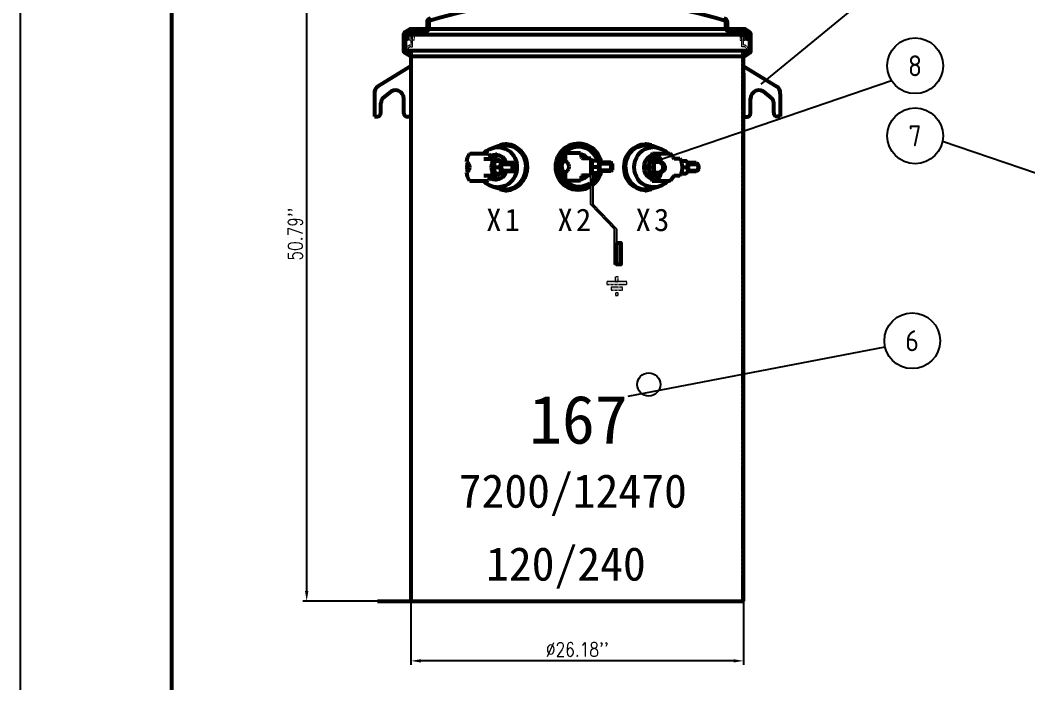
# Model space of a CAD drawing. Header units: millimetres. Extents: x 119255 to 128417, y -8474 to -5265.
# Drawn here: x 124628 to 126130, y -7426 to -6438 of the extents above; entities that cross this region are included whole.
import ezdxf
from ezdxf.enums import TextEntityAlignment as Align

# ---------------------------------------------------------------- set-up
doc = ezdxf.new("R2010")
doc.units = ezdxf.units.MM
doc.header["$LTSCALE"] = 3
doc.linetypes.add('CENTER', pattern=[2, 1.25, -0.25, 0.25, -0.25])
doc.linetypes.add('HIDDEN', pattern=[0.375, 0.25, -0.125])
for name, color, linetype in [('2', 3, 'Continuous'), ('4', 2, 'HIDDEN'), ('A', 3, 'Continuous'), ('S', 254, 'Continuous')]:
    doc.layers.add(name, color=color, linetype=linetype)
for name, color, linetype, lineweight in [('图层1', 1, 'CENTER', 13), ('标注、文本', 3, 'Continuous', 25), ('粗实线', 4, 'Continuous', 53)]:
    doc.layers.add(name, color=color, linetype=linetype, lineweight=lineweight)
doc.styles.add('chinese', font='simhei.ttf')
doc.styles.add('ST_WIN', font='isocp2.shx', dxfattribs={"bigfont": 'hzdxfst.shx'})
doc.styles.get("Standard").update_dxf_attribs({"font": 'txt', "bigfont": 'gbcbig.shx'})
doc.styles.add('TH_GBDIM', font='romans.shx', dxfattribs={"width": 0.8, "bigfont": 'gbcbig.shx'})
doc.dimstyles.new('TH_GBDIM1', dxfattribs={"dimscale": 3, "dimtxt": 3.5, "dimasz": 2.5, "dimexe": 2, "dimexo": 0, "dimgap": 1.5, "dimtad": 1, "dimdec": 1, "dimzin": 0, "dimdsep": 46, "dimtxsty": 'TH_GBDIM', "dimcen": 2.5, "dimclrd": 3, "dimclre": 256, "dimclrt": 2, "dimadec": 0, "dimazin": 0, "dimtfac": 0.714286, "dimtdec": 1, "dimtmove": 0, "dimatfit": 3, "dimfxl": 0, "dimtzin": 0, "dimlwd": -1, "dimlwe": -1, "dimarcsym": 0})

# ---------------------------------------------------------------- blocks, each defined once
blk = doc.blocks.new('*D16')
at = {"layer": 'Defpoints', "color": 0}
for p in [(125210.1, -7304.6), (125706.1, -7304.6), (125210.1, -7393.6)]:
    blk.add_point(p, dxfattribs=at)
at = {"layer": '标注、文本'}
for p, q in [((125210.1, -7304.6), (125210.1, -7399.6)), ((125706.1, -7304.6), (125706.1, -7399.6))]:
    blk.add_line(p, q, dxfattribs=at)
at = {"layer": '标注、文本', "color": 3}
blk.add_line((125691.1, -7393.6), (125225.1, -7393.6), dxfattribs=at)
for points in [[(125225.1, -7391.1), (125225.1, -7396.1), (125210.1, -7393.6)], [(125691.1, -7391.1), (125691.1, -7396.1), (125706.1, -7393.6)]]:
    blk.add_solid(points, dxfattribs=at)
at = {"layer": '标注、文本', "color": 2, "insert": (125458.1, -7376.6), "char_height": 21, "attachment_point": 5, "style": 'TH_GBDIM'}
blk.add_mtext("%%C26.18''", dxfattribs=at)
blk = doc.blocks.new('*D12')
at = {"layer": 'Defpoints', "color": 0}
for p in [(125054.7, -6209.7), (125291.7, -6209.7), (125212.6, -7304.6)]:
    blk.add_point(p, dxfattribs=at)
at = {"layer": '标注、文本'}
for p, q in [((125291.7, -6209.7), (125048.7, -6209.7)), ((125212.6, -7304.6), (125048.7, -7304.6))]:
    blk.add_line(p, q, dxfattribs=at)
at = {"layer": '标注、文本', "color": 3}
blk.add_line((125054.7, -7289.6), (125054.7, -6224.7), dxfattribs=at)
for points in [[(125052.2, -6224.7), (125057.2, -6224.7), (125054.7, -6209.7)], [(125052.2, -7289.6), (125057.2, -7289.6), (125054.7, -7304.6)]]:
    blk.add_solid(points, dxfattribs=at)
at = {"layer": '标注、文本', "color": 2, "insert": (125037.7, -6757.2), "char_height": 21, "attachment_point": 5, "rotation": 90, "style": 'TH_GBDIM'}
blk.add_mtext("50.79''", dxfattribs=at)

msp = doc.modelspace()

# ---------------------------------------------------------------- hatches: boundary and pattern name
at = {"layer": '图层1'}
h = msp.add_hatch(color=256, dxfattribs=at)
h.dxf.hatch_style = 1
h.paths.add_polyline_path([(125531.95, -6828.2), (125502.02, -6828.2), (125502.02, -6832.53), (125531.95, -6832.53)])
h.paths.add_polyline_path([(125519.16, -6821.05), (125514.81, -6821.05), (125514.81, -6828.2), (125519.16, -6828.2)])
h.paths.add_polyline_path([(125525.55, -6836.45), (125508.42, -6836.45), (125508.42, -6840.79), (125525.55, -6840.79)])
h.paths.add_polyline_path([(125519.16, -6844.7), (125514.82, -6844.7), (125514.82, -6849.04), (125519.16, -6849.04)])

# ---------------------------------------------------------------- linework, layer by layer
at = {"layer": 'A'}
for p, q in [((125576.03, -6647.9), (125926.48, -6528.42)), ((125534.14, -6998.77), (125916.92, -6925.66))]:
    msp.add_line(p, q, dxfattribs=at)
for centre in [(125961.75, -6506.4), (125961.75, -6610.83), (125957.45, -6916.38)]:
    msp.add_circle(centre, 41.58, dxfattribs=at)
at = {"layer": '图层1'}
for p, q in [((125210.07, -6462.48), (125210.07, -6475.48)), ((125706.07, -6475.48), (125706.07, -6462.48))]:
    msp.add_line(p, q, dxfattribs=at)
for points in [[(125210.07, -6462.48), (125210.07, -6467.98), (125207.57, -6467.98), (125207.57, -6461.23, -1), (125215.07, -6461.23), (125215.07, -6467.98), (125212.57, -6467.98), (125212.57, -6462.48)], [(125706.07, -6462.48), (125706.07, -6467.98), (125708.57, -6467.98), (125708.57, -6461.23, 1), (125701.07, -6461.23), (125701.07, -6467.98), (125703.57, -6467.98), (125703.57, -6462.48)]]:
    msp.add_lwpolyline(points, format="xyb", close=True, dxfattribs=at)
for points in [[(125212.57, -7304.59), (125212.57, -6486.98), (125210.07, -6486.98, -1), (125210.07, -6477.98), (125212.57, -6477.98), (125212.57, -6462.48)], [(125703.57, -7304.59), (125703.57, -6486.98), (125706.07, -6486.98, 1), (125706.07, -6477.98), (125703.57, -6477.98), (125703.57, -6462.48)]]:
    msp.add_lwpolyline(points, format="xyb", dxfattribs=at)
for points in [[(125502.02, -6832.53), (125531.95, -6832.53), (125531.95, -6828.2), (125502.02, -6828.2)], [(125514.81, -6828.2), (125519.16, -6828.2), (125519.16, -6821.05), (125514.81, -6821.05)], [(125508.42, -6840.79), (125525.55, -6840.79), (125525.55, -6836.45), (125508.42, -6836.45)], [(125514.82, -6849.04), (125519.16, -6849.04), (125519.16, -6844.7), (125514.82, -6844.7)]]:
    msp.add_lwpolyline(points, close=True, dxfattribs=at)
for centre, start, end in [((125210.07, -6482.48), 90, 270), ((125706.07, -6482.48), 270, 90)]:
    msp.add_arc(centre, 7, start, end, dxfattribs=at)
at = {"layer": '标注、文本'}
for p, q in [((124627.52, -5794.75), (124627.52, -8474.14)), ((125732.29, -6533.59), (125921.17, -6378.79)), ((126002.57, -6618.71), (126289.11, -6716.85)), ((125478.34, -6713.33), (125478.34, -6666.81)), ((125481.64, -6713.33), (125481.64, -6666.1)), ((125513.78, -6749.94), (125478.34, -6713.33)), ((125517.08, -6749.94), (125481.64, -6713.33)), ((125513.78, -6802.49), (125513.78, -6749.94)), ((125517.08, -6802.49), (125517.08, -6749.94)), ((125517.08, -6802.49), (125513.78, -6802.49))]:
    msp.add_line(p, q, dxfattribs=at)
msp.add_circle((125564.65, -6981.55), 17.26, dxfattribs=at)
at = {"layer": '粗实线'}
msp.add_line((124853.06, -5839.86), (124853.06, -8429.03), dxfattribs=at)
at = {"layer": '粗实线', "ltscale": 2}
for p, q in [((125208.72, -6451.38), (125707.43, -6451.38)), ((125716.87, -6460.05), (125199.28, -6460.05)), ((125199.28, -6483.6), (125716.87, -6483.6)), ((125210.07, -6489.48), (125210.07, -7304.59)), ((125706.07, -7304.59), (125706.07, -6489.48)), ((125208.72, -6492.27), (125707.43, -6492.27)), ((125210.07, -6507.11), (125160.78, -6537.48)), ((125210.07, -6517.48), (125210.07, -6582.48)), ((125706.07, -6507.11), (125755.36, -6537.48)), ((125706.07, -6517.48), (125706.07, -6582.48)), ((125155.69, -6548), (125155.69, -6581.78)), ((125168.9, -6554.27), (125180.57, -6544.65)), ((125747.24, -6554.27), (125735.57, -6544.65)), ((125760.46, -6548), (125760.46, -6581.78)), ((125165.26, -6576.78), (125165.26, -6561.99)), ((125199.75, -6577.48), (125199.75, -6555.25)), ((125716.4, -6577.48), (125716.4, -6555.25)), ((125750.88, -6576.78), (125750.88, -6561.99)), ((125155.69, -6581.78), (125160.26, -6581.78)), ((125210.07, -6582.48), (125204.75, -6582.48)), ((125706.07, -6582.48), (125711.4, -6582.48)), ((125760.46, -6581.78), (125755.88, -6581.78)), ((125340.48, -6625.61), (125347.46, -6624.94)), ((125346.8, -6623.94), (125342.47, -6624.94)), ((125351.12, -6623.28), (125346.8, -6623.94)), ((125347.46, -6624.94), (125351.45, -6624.94)), ((125350.79, -6623.28), (125351.12, -6623.28)), ((125352.79, -6623.28), (125351.12, -6623.28)), ((125352.45, -6623.28), (125351.12, -6623.28)), ((125352.79, -6623.28), (125352.79, -6624.94)), ((125560.06, -6623.28), (125559.39, -6623.28)), ((125559.39, -6623.28), (125560.06, -6623.28)), ((125563.72, -6624.94), (125559.72, -6624.94)), ((125564.38, -6623.94), (125560.06, -6623.28)), ((125563.72, -6624.94), (125570.7, -6625.61)), ((125568.71, -6624.94), (125564.38, -6623.94)), ((125294.56, -6643.24), (125297.56, -6637.58)), ((125297.56, -6637.58), (125298.22, -6637.25)), ((125298.22, -6637.25), (125323.51, -6637.25)), ((125318.18, -6637.25), (125322.18, -6633.26)), ((125322.18, -6633.26), (125327.17, -6630.6)), ((125325.84, -6637.92), (125323.51, -6637.25)), ((125325.84, -6637.91), (125328.83, -6642.24)), ((125327.17, -6630.6), (125332.49, -6628.6)), ((125328.17, -6641.25), (125332.16, -6639.25)), ((125329.83, -6641.58), (125333.16, -6639.91)), ((125332.16, -6639.25), (125336.48, -6638.92)), ((125332.49, -6628.6), (125337.81, -6627.93)), ((125336.82, -6639.91), (125332.49, -6640.58)), ((125333.16, -6639.91), (125336.48, -6638.92)), ((125333.82, -6628.27), (125340.48, -6625.61)), ((125336.48, -6638.92), (125341.81, -6639.58)), ((125338.15, -6638.92), (125336.48, -6638.92)), ((125342.47, -6640.58), (125337.48, -6639.91)), ((125337.81, -6627.93), (125341.14, -6627.93)), ((125341.81, -6639.58), (125346.46, -6642.24)), ((125436.08, -6639.53), (125434.09, -6645.51)), ((125435.75, -6648.18), (125437.08, -6639.52)), ((125436.08, -6639.53), (125440.41, -6639.53)), ((125440.74, -6640.86), (125440.41, -6639.53)), ((125461.04, -6636.53), (125440.74, -6636.53)), ((125440.74, -6648.84), (125440.74, -6636.53)), ((125462.7, -6636.86), (125461.04, -6636.53)), ((125464.03, -6638.2), (125462.7, -6636.86)), ((125464.36, -6639.53), (125464.03, -6638.2)), ((125469.69, -6640.86), (125464.03, -6638.53)), ((125469.02, -6641.52), (125464.36, -6639.53)), ((125464.36, -6642.85), (125464.36, -6639.53)), ((125569.71, -6637.58), (125566.71, -6643.24)), ((125570.37, -6637.25), (125569.71, -6637.58)), ((125573.37, -6627.93), (125570.04, -6627.93)), ((125570.37, -6637.25), (125595.32, -6637.25)), ((125570.7, -6625.61), (125577.36, -6628.27)), ((125570.7, -6640.25), (125570.7, -6637.25)), ((125573.37, -6627.93), (125578.69, -6628.6)), ((125577.36, -6647.56), (125577.36, -6637.25)), ((125578.36, -6637.58), (125577.69, -6637.25)), ((125581.35, -6643.24), (125578.36, -6637.58)), ((125578.69, -6628.6), (125584.01, -6630.6)), ((125584.01, -6630.6), (125589, -6633.26)), ((125589, -6633.26), (125593, -6637.25)), ((125595.32, -6637.25), (125596.66, -6637.25)), ((125596.66, -6637.25), (125597.65, -6637.92)), ((125600.65, -6642.24), (125597.65, -6637.91)), ((125293.23, -6649.56), (125294.56, -6643.24)), ((125293.23, -6649.56), (125294.9, -6651.23)), ((125293.9, -6652.89), (125293.56, -6657.54)), ((125294.56, -6650.56), (125293.9, -6657.54)), ((125294.23, -6650.56), (125293.9, -6652.89)), ((125294.89, -6652.56), (125293.9, -6657.54)), ((125295.23, -6651.56), (125294.89, -6652.56)), ((125294.9, -6651.23), (125296.23, -6653.22)), ((125296.23, -6653.22), (125297.23, -6657.54)), ((125318.85, -6645.24), (125339.14, -6645.24)), ((125332.49, -6640.58), (125328.5, -6642.24)), ((125328.83, -6642.58), (125328.83, -6642.24)), ((125329.16, -6642.91), (125328.83, -6642.58)), ((125329.16, -6643.24), (125329.16, -6642.91)), ((125329.5, -6643.57), (125329.16, -6643.24)), ((125329.83, -6643.9), (125329.5, -6643.57)), ((125329.83, -6644.24), (125329.83, -6643.9)), ((125330.16, -6644.57), (125329.83, -6644.24)), ((125330.5, -6651.89), (125329.83, -6657.54)), ((125330.49, -6644.91), (125330.16, -6644.57)), ((125330.83, -6644.91), (125330.49, -6644.91)), ((125332.16, -6646.57), (125330.5, -6651.89)), ((125330.83, -6645.24), (125330.83, -6644.91)), ((125331.16, -6645.24), (125330.83, -6645.24)), ((125331.16, -6645.24), (125331.16, -6644.91)), ((125331.16, -6645.24), (125331.16, -6644.91)), ((125331.82, -6657.21), (125332.49, -6651.89)), ((125333.49, -6645.24), (125332.16, -6646.57)), ((125332.49, -6650.89), (125333.49, -6650.89)), ((125332.49, -6650.89), (125332.49, -6651.23)), ((125332.49, -6651.23), (125333.49, -6651.23)), ((125332.49, -6651.23), (125332.49, -6651.89)), ((125332.49, -6651.89), (125333.49, -6651.89)), ((125332.82, -6650.89), (125334.82, -6647.9)), ((125333.49, -6651.89), (125332.82, -6657.21)), ((125333.82, -6651.23), (125333.49, -6650.89)), ((125333.49, -6650.89), (125333.49, -6651.23)), ((125333.49, -6651.23), (125333.49, -6651.89)), ((125333.49, -6657.54), (125334.15, -6653.22)), ((125335.82, -6647.9), (125333.82, -6651.23)), ((125334.15, -6653.22), (125333.82, -6655.88)), ((125334.15, -6653.22), (125334.49, -6651.56)), ((125334.49, -6651.56), (125336.48, -6648.23)), ((125335.49, -6649.56), (125334.49, -6651.56)), ((125334.82, -6646.9), (125335.82, -6646.9)), ((125334.82, -6646.9), (125334.82, -6647.23)), ((125334.82, -6647.23), (125335.82, -6647.23)), ((125334.82, -6647.23), (125334.82, -6647.9)), ((125334.82, -6647.9), (125335.82, -6647.9)), ((125337.48, -6648.23), (125335.49, -6649.56)), ((125336.15, -6647.56), (125335.82, -6646.9)), ((125335.82, -6646.9), (125335.82, -6647.23)), ((125336.15, -6647.23), (125335.82, -6647.23)), ((125335.82, -6647.23), (125335.82, -6647.9)), ((125337.15, -6647.23), (125336.15, -6647.56)), ((125336.15, -6647.23), (125337.15, -6647.23)), ((125336.48, -6648.23), (125348.46, -6648.23)), ((125337.48, -6647.23), (125337.15, -6647.23)), ((125337.48, -6646.9), (125338.48, -6646.9)), ((125337.48, -6646.9), (125337.48, -6647.23)), ((125338.48, -6647.56), (125337.48, -6647.23)), ((125338.81, -6647.23), (125338.48, -6646.9)), ((125338.48, -6646.9), (125338.48, -6647.56)), ((125338.81, -6647.9), (125338.81, -6647.23)), ((125339.14, -6648.23), (125338.81, -6647.9)), ((125340.48, -6646.57), (125339.15, -6645.24)), ((125340.48, -6646.24), (125340.48, -6645.9)), ((125340.48, -6646.23), (125343.47, -6648.23)), ((125341.14, -6648.23), (125340.48, -6646.57)), ((125342.14, -6657.21), (125344.13, -6653.22)), ((125346.8, -6643.24), (125342.47, -6640.58)), ((125344.13, -6649.23), (125343.14, -6648.23)), ((125344.47, -6650.56), (125344.13, -6649.23)), ((125344.13, -6653.22), (125344.47, -6650.56)), ((125345.13, -6657.54), (125345.47, -6653.88)), ((125345.47, -6653.88), (125346.46, -6652.22)), ((125346.13, -6652.89), (125364.76, -6652.89)), ((125346.46, -6642.24), (125350.12, -6646.23)), ((125346.46, -6652.22), (125347.79, -6651.23)), ((125350.12, -6646.57), (125346.8, -6643.24)), ((125363.43, -6651.23), (125347.79, -6651.23)), ((125350.46, -6651.23), (125348.46, -6648.23)), ((125350.12, -6646.23), (125352.45, -6651.23)), ((125352.45, -6651.23), (125350.12, -6646.57)), ((125361.1, -6653.88), (125360.77, -6657.54)), ((125362.1, -6652.22), (125361.1, -6653.88)), ((125363.43, -6651.23), (125362.1, -6652.22)), ((125363.1, -6654.89), (125362.77, -6657.54)), ((125363.1, -6654.89), (125362.77, -6657.54)), ((125364.76, -6652.89), (125363.1, -6654.89)), ((125364.76, -6652.89), (125363.1, -6654.89)), ((125364.76, -6651.89), (125363.43, -6651.23)), ((125365.76, -6653.22), (125364.76, -6651.89)), ((125365.76, -6653.22), (125364.76, -6652.89)), ((125365.76, -6653.22), (125364.76, -6652.89)), ((125365.76, -6653.22), (125367.09, -6657.54)), ((125366.43, -6653.89), (125365.76, -6653.22)), ((125366.43, -6654.89), (125366.43, -6653.89)), ((125366.76, -6655.55), (125366.43, -6654.89)), ((125433.09, -6651.17), (125432.76, -6656.82)), ((125434.09, -6645.51), (125433.09, -6651.17)), ((125435.09, -6656.82), (125435.75, -6648.18)), ((125435.09, -6656.82), (125435.75, -6651.84)), ((125435.75, -6651.84), (125437.08, -6649.84)), ((125437.08, -6649.84), (125439.41, -6648.84)), ((125443.41, -6650.84), (125440.74, -6648.84)), ((125445.4, -6653.5), (125443.41, -6650.84)), ((125446.06, -6656.82), (125445.4, -6653.5)), ((125464.36, -6642.85), (125464.7, -6644.19)), ((125464.7, -6644.19), (125466.03, -6644.52)), ((125478.34, -6644.52), (125466.03, -6644.52)), ((125472.68, -6644.52), (125469.02, -6641.52)), ((125474.34, -6644.52), (125469.69, -6640.86)), ((125478.34, -6644.52), (125478.34, -6669.47)), ((125478.34, -6646.18), (125479.33, -6646.18)), ((125478.34, -6646.51), (125479.33, -6646.51)), ((125478.34, -6647.18), (125479.33, -6647.18)), ((125478.34, -6650.17), (125479.33, -6650.17)), ((125478.34, -6650.51), (125479.33, -6650.51)), ((125478.34, -6651.17), (125479.33, -6651.17)), ((125479.33, -6646.18), (125479.33, -6667.47)), ((125479.67, -6647.51), (125479.33, -6648.84)), ((125479.67, -6647.51), (125490.65, -6647.51)), ((125480, -6649.51), (125479.67, -6652.17)), ((125479.67, -6652.17), (125480, -6655.16)), ((125481, -6648.18), (125480, -6649.51)), ((125482, -6647.51), (125481, -6648.18)), ((125489.65, -6648.18), (125488.32, -6647.51)), ((125490.31, -6649.51), (125489.65, -6648.18)), ((125490.65, -6652.17), (125490.31, -6649.51)), ((125490.31, -6655.16), (125490.65, -6652.17)), ((125490.98, -6648.84), (125490.65, -6647.51)), ((125490.98, -6648.84), (125490.98, -6665.14)), ((125508.28, -6650.51), (125490.98, -6650.51)), ((125490.98, -6652.17), (125509.95, -6652.17)), ((125509.94, -6652.17), (125508.28, -6650.51)), ((125508.28, -6650.51), (125508.28, -6663.48)), ((125509.94, -6652.17), (125509.94, -6661.82)), ((125557.73, -6657.54), (125558.4, -6652.56)), ((125558.4, -6652.56), (125557.73, -6657.54)), ((125558.4, -6652.56), (125560.39, -6647.56)), ((125560.06, -6648.23), (125558.4, -6652.56)), ((125563.39, -6644.24), (125560.06, -6648.23)), ((125560.39, -6647.56), (125563.39, -6643.57)), ((125563.39, -6643.57), (125567.71, -6640.24)), ((125567.38, -6641.25), (125563.39, -6644.24)), ((125564.05, -6657.54), (125564.38, -6653.88)), ((125564.38, -6653.88), (125566.05, -6650.23)), ((125566.71, -6643.24), (125565.05, -6649.56)), ((125566.38, -6650.56), (125565.05, -6649.56)), ((125565.05, -6649.56), (125566.38, -6649.56)), ((125567.71, -6643.9), (125567.71, -6643.57)), ((125569.04, -6640.25), (125574.7, -6640.25)), ((125572.7, -6640.24), (125572.04, -6657.54)), ((125572.04, -6657.54), (125572.7, -6652.56)), ((125572.7, -6652.56), (125573.37, -6650.56)), ((125573.37, -6650.56), (125575.03, -6649.56)), ((125575.36, -6643.9), (125574.69, -6640.25)), ((125576.03, -6648.23), (125575.36, -6643.9)), ((125579.02, -6647.9), (125576.03, -6647.9)), ((125576.03, -6649.56), (125576.03, -6648.23)), ((125577.69, -6647.56), (125577.36, -6647.56)), ((125577.36, -6647.56), (125577.69, -6647.56)), ((125577.69, -6647.56), (125578.69, -6647.56)), ((125577.69, -6647.56), (125578.02, -6647.56)), ((125578.02, -6647.56), (125579.69, -6648.23)), ((125579.69, -6648.23), (125580.69, -6649.56)), ((125584.68, -6652.89), (125580.68, -6649.56)), ((125580.68, -6649.56), (125583.01, -6649.56)), ((125583.01, -6649.56), (125581.35, -6643.24)), ((125586.01, -6655.22), (125584.68, -6652.89)), ((125600.65, -6642.58), (125600.65, -6642.24)), ((125600.98, -6642.91), (125600.65, -6642.58)), ((125600.98, -6643.24), (125600.98, -6642.91)), ((125601.98, -6644.24), (125600.98, -6643.24)), ((125601.98, -6644.57), (125601.98, -6644.24)), ((125602.31, -6644.91), (125601.98, -6644.57)), ((125602.64, -6644.91), (125602.31, -6644.91)), ((125602.97, -6645.24), (125602.64, -6644.91)), ((125602.97, -6645.24), (125602.97, -6644.91)), ((125610.96, -6645.24), (125602.97, -6645.24)), ((125610.96, -6645.24), (125612.29, -6646.57)), ((125612.29, -6646.57), (125613.96, -6651.89)), ((125613.95, -6648.23), (125613.29, -6648.56)), ((125613.29, -6648.23), (125620.61, -6648.23)), ((125613.96, -6651.89), (125614.62, -6657.54)), ((125621.27, -6649.56), (125619.61, -6648.23)), ((125620.61, -6648.23), (125622.27, -6651.56)), ((125622.27, -6651.56), (125621.27, -6649.56)), ((125635.25, -6651.23), (125622.27, -6651.23)), ((125622.27, -6651.56), (125622.94, -6653.22)), ((125622.6, -6652.89), (125636.91, -6652.89)), ((125623.27, -6655.88), (125622.94, -6653.22)), ((125622.94, -6653.22), (125623.27, -6657.54)), ((125635.25, -6651.23), (125636.58, -6651.89)), ((125635.25, -6651.23), (125636.58, -6651.89)), ((125636.58, -6651.89), (125637.91, -6654.55)), ((125637.91, -6653.22), (125636.58, -6651.89)), ((125638.91, -6657.54), (125637.91, -6653.22)), ((125637.91, -6653.22), (125637.91, -6653.55)), ((125637.91, -6653.55), (125638.24, -6653.89)), ((125637.91, -6654.55), (125638.24, -6657.54)), ((125638.24, -6653.89), (125638.58, -6654.89)), ((125638.58, -6654.89), (125638.58, -6655.55)), ((125294.9, -6664.2), (125293.23, -6665.53)), ((125294.56, -6671.85), (125293.23, -6665.53)), ((125293.56, -6657.54), (125293.9, -6662.54)), ((125293.9, -6657.54), (125294.89, -6662.87)), ((125293.9, -6657.54), (125294.56, -6664.54)), ((125293.9, -6662.54), (125294.23, -6664.87)), ((125294.89, -6662.87), (125295.23, -6663.87)), ((125296.23, -6662.21), (125294.9, -6664.2)), ((125297.23, -6657.54), (125296.23, -6662.21)), ((125329.83, -6657.54), (125330.5, -6663.53)), ((125330.5, -6663.53), (125332.16, -6668.86)), ((125331.82, -6657.21), (125331.49, -6657.21)), ((125331.49, -6657.21), (125332.49, -6657.21)), ((125331.49, -6657.21), (125331.49, -6657.88)), ((125331.49, -6657.88), (125331.82, -6657.88)), ((125331.49, -6657.88), (125332.49, -6657.88)), ((125331.82, -6657.21), (125332.82, -6657.21)), ((125332.49, -6663.53), (125331.82, -6657.88)), ((125331.82, -6657.88), (125332.82, -6657.88)), ((125332.16, -6668.86), (125333.49, -6670.19)), ((125332.82, -6657.21), (125332.49, -6657.21)), ((125332.49, -6657.21), (125332.49, -6657.88)), ((125332.49, -6657.88), (125332.82, -6657.88)), ((125332.49, -6663.53), (125333.49, -6663.53)), ((125332.49, -6663.53), (125332.49, -6663.87)), ((125332.49, -6663.87), (125333.49, -6663.87)), ((125332.49, -6663.87), (125332.49, -6664.2)), ((125332.49, -6664.2), (125333.49, -6664.2)), ((125332.82, -6657.88), (125333.49, -6663.53)), ((125334.82, -6667.53), (125332.82, -6664.2)), ((125333.49, -6657.54), (125334.15, -6661.87)), ((125333.49, -6663.53), (125333.49, -6663.87)), ((125333.49, -6663.87), (125333.49, -6664.2)), ((125333.49, -6664.2), (125333.82, -6664.2)), ((125333.82, -6655.88), (125334.15, -6656.88)), ((125334.15, -6658.21), (125333.82, -6659.54)), ((125333.82, -6659.54), (125334.15, -6661.87)), ((125333.82, -6664.2), (125335.82, -6667.53)), ((125334.15, -6656.88), (125335.15, -6657.54)), ((125335.15, -6657.54), (125334.15, -6658.21)), ((125334.15, -6661.87), (125334.49, -6663.87)), ((125334.49, -6663.87), (125335.49, -6665.86)), ((125334.49, -6663.87), (125336.48, -6666.86)), ((125334.82, -6667.53), (125335.82, -6667.53)), ((125334.82, -6667.53), (125334.82, -6668.19)), ((125334.82, -6668.19), (125334.82, -6667.86)), ((125334.82, -6668.19), (125335.82, -6668.19)), ((125334.82, -6668.19), (125335.82, -6668.19)), ((125335.15, -6657.54), (125340.81, -6657.54)), ((125335.49, -6665.86), (125337.48, -6666.86)), ((125335.82, -6667.53), (125335.82, -6668.19)), ((125335.82, -6668.19), (125335.82, -6667.86)), ((125335.82, -6668.19), (125336.15, -6667.86)), ((125335.82, -6668.2), (125336.15, -6668.2)), ((125336.15, -6667.86), (125337.15, -6668.19)), ((125336.15, -6668.19), (125337.15, -6668.19)), ((125336.48, -6666.86), (125348.46, -6666.86)), ((125337.15, -6668.2), (125337.48, -6668.2)), ((125337.48, -6668.19), (125338.48, -6667.86)), ((125337.48, -6668.19), (125337.48, -6667.86)), ((125337.48, -6668.19), (125338.48, -6668.19)), ((125338.48, -6667.86), (125338.48, -6668.19)), ((125338.48, -6668.19), (125338.81, -6668.19)), ((125338.81, -6667.53), (125339.14, -6666.86)), ((125338.81, -6668.19), (125338.81, -6667.53)), ((125339.15, -6670.19), (125340.48, -6668.86)), ((125343.47, -6666.86), (125340.48, -6668.86)), ((125340.48, -6668.86), (125341.14, -6666.86)), ((125340.48, -6669.19), (125340.48, -6668.86)), ((125340.81, -6657.54), (125342.14, -6657.21)), ((125342.14, -6658.21), (125340.81, -6657.54)), ((125342.8, -6659.21), (125342.14, -6658.21)), ((125344.13, -6661.87), (125342.8, -6659.21)), ((125343.14, -6666.86), (125344.13, -6666.2)), ((125344.47, -6664.87), (125344.13, -6661.87)), ((125344.13, -6666.2), (125344.47, -6664.87)), ((125345.47, -6661.2), (125345.13, -6657.54)), ((125346.46, -6663.2), (125345.47, -6661.2)), ((125346.13, -6662.54), (125364.76, -6662.54)), ((125347.79, -6664.2), (125346.46, -6663.2)), ((125350.12, -6668.86), (125346.46, -6672.85)), ((125346.8, -6672.19), (125350.12, -6668.53)), ((125363.43, -6664.2), (125347.8, -6664.2)), ((125348.46, -6666.86), (125350.46, -6664.2)), ((125352.45, -6664.2), (125350.12, -6668.86)), ((125350.12, -6668.53), (125352.45, -6664.2)), ((125360.77, -6657.54), (125361.1, -6661.2)), ((125361.1, -6661.2), (125362.1, -6663.2)), ((125362.1, -6663.2), (125363.43, -6664.2)), ((125362.77, -6657.54), (125363.1, -6660.21)), ((125362.77, -6657.54), (125363.1, -6660.21)), ((125363.1, -6660.21), (125364.76, -6662.54)), ((125363.1, -6660.21), (125364.76, -6662.54)), ((125363.43, -6664.2), (125364.76, -6663.2)), ((125364.76, -6662.54), (125365.76, -6661.87)), ((125364.76, -6662.54), (125365.76, -6661.87)), ((125365.76, -6661.87), (125364.76, -6663.2)), ((125367.09, -6657.54), (125365.76, -6661.87)), ((125365.76, -6661.87), (125366.09, -6661.87)), ((125366.09, -6661.87), (125366.43, -6661.2)), ((125366.43, -6660.54), (125367.09, -6658.55)), ((125366.43, -6661.2), (125366.43, -6660.54)), ((125367.09, -6656.55), (125366.76, -6655.55)), ((125367.09, -6658.55), (125367.09, -6656.55)), ((125432.76, -6656.82), (125433.09, -6662.48)), ((125433.09, -6662.48), (125434.09, -6668.47)), ((125434.09, -6668.47), (125436.08, -6674.13)), ((125435.75, -6665.48), (125435.09, -6656.82)), ((125435.09, -6656.82), (125435.75, -6662.15)), ((125437.08, -6664.15), (125435.75, -6662.15)), ((125437.08, -6674.13), (125435.75, -6665.48)), ((125439.41, -6665.14), (125437.08, -6664.15)), ((125440.74, -6664.81), (125443.41, -6663.15)), ((125440.74, -6677.46), (125440.74, -6664.81)), ((125443.41, -6663.15), (125445.4, -6660.15)), ((125445.4, -6660.15), (125446.06, -6656.82)), ((125464.7, -6669.8), (125464.36, -6670.8)), ((125466.03, -6669.47), (125464.7, -6669.8)), ((125466.03, -6669.47), (125478.34, -6669.47)), ((125469.02, -6672.46), (125472.68, -6669.47)), ((125469.69, -6673.13), (125474.34, -6669.47)), ((125478.34, -6656.49), (125479.33, -6656.49)), ((125478.34, -6656.49), (125479.33, -6656.49)), ((125478.34, -6657.16), (125479.33, -6657.16)), ((125478.34, -6657.16), (125479.33, -6657.16)), ((125478.34, -6662.81), (125479.34, -6662.81)), ((125478.34, -6663.15), (125479.34, -6663.15)), ((125478.34, -6663.48), (125479.34, -6663.48)), ((125478.34, -6666.81), (125479.34, -6666.81)), ((125478.34, -6667.47), (125479.34, -6667.47)), ((125478.34, -6667.47), (125479.34, -6667.47)), ((125479.33, -6665.14), (125479.67, -6666.14)), ((125480, -6658.82), (125479.67, -6661.48)), ((125479.67, -6661.48), (125480, -6664.48)), ((125479.67, -6666.14), (125490.65, -6666.14)), ((125480, -6655.16), (125481, -6656.49)), ((125481, -6657.49), (125480, -6658.82)), ((125480, -6664.48), (125481, -6665.81)), ((125481, -6656.49), (125482, -6656.82)), ((125482, -6656.82), (125481, -6657.49)), ((125481, -6665.81), (125482, -6666.14)), ((125482, -6656.82), (125488.32, -6656.82)), ((125486.32, -6670.8), (125488.32, -6666.14)), ((125487.98, -6674.46), (125490.65, -6669.14)), ((125488.32, -6656.82), (125489.65, -6656.49)), ((125489.65, -6657.49), (125488.32, -6656.82)), ((125488.32, -6666.14), (125489.65, -6665.81)), ((125488.98, -6675.46), (125491.98, -6669.8)), ((125489.65, -6656.49), (125490.31, -6655.16)), ((125490.31, -6658.82), (125489.65, -6657.49)), ((125489.65, -6665.81), (125490.31, -6664.48)), ((125490.65, -6661.48), (125490.31, -6658.82)), ((125490.31, -6664.48), (125490.65, -6661.48)), ((125490.65, -6669.14), (125492.31, -6663.48)), ((125490.65, -6666.14), (125490.98, -6665.14)), ((125490.98, -6661.82), (125509.94, -6661.82)), ((125508.28, -6663.48), (125490.98, -6663.48)), ((125491.98, -6669.8), (125493.97, -6663.48)), ((125509.94, -6661.82), (125508.28, -6663.48)), ((125558.4, -6662.87), (125557.73, -6657.54)), ((125557.73, -6657.54), (125558.4, -6662.54)), ((125558.4, -6662.54), (125560.06, -6667.19)), ((125560.39, -6667.86), (125558.4, -6662.87)), ((125560.06, -6667.19), (125563.39, -6671.18)), ((125563.39, -6671.85), (125560.39, -6667.86)), ((125564.38, -6661.54), (125564.05, -6657.54)), ((125566.05, -6664.87), (125564.38, -6661.54)), ((125565.05, -6665.53), (125566.38, -6664.87)), ((125565.05, -6665.53), (125566.71, -6671.85)), ((125565.05, -6665.53), (125566.38, -6665.53)), ((125572.7, -6662.87), (125572.04, -6657.54)), ((125572.04, -6657.54), (125572.7, -6674.85)), ((125573.37, -6664.87), (125572.7, -6662.87)), ((125575.03, -6665.86), (125573.37, -6664.87)), ((125575.03, -6665.86), (125580.35, -6665.86)), ((125580.35, -6665.86), (125575.03, -6665.86)), ((125575.36, -6671.52), (125576.03, -6667.19)), ((125576.03, -6667.19), (125576.03, -6665.86)), ((125576.03, -6667.53), (125579.02, -6667.53)), ((125577.36, -6667.86), (125577.69, -6667.86)), ((125577.36, -6678.18), (125577.36, -6667.86)), ((125577.69, -6667.86), (125577.36, -6667.86)), ((125578.02, -6667.86), (125577.69, -6667.86)), ((125578.02, -6667.86), (125577.69, -6667.86)), ((125579.69, -6666.86), (125578.02, -6667.86)), ((125578.69, -6667.53), (125578.02, -6667.86)), ((125580.68, -6665.53), (125579.69, -6666.86)), ((125580.68, -6665.53), (125584.68, -6662.54)), ((125580.69, -6665.53), (125583.01, -6665.53)), ((125581.35, -6671.85), (125583.01, -6665.53)), ((125584.68, -6662.54), (125586.01, -6660.21)), ((125586.34, -6657.54), (125586.01, -6655.22)), ((125586.01, -6660.21), (125586.34, -6657.54)), ((125602.97, -6670.19), (125602.97, -6669.86)), ((125612.29, -6668.86), (125610.96, -6670.19)), ((125613.96, -6663.53), (125612.29, -6668.86)), ((125613.29, -6666.86), (125613.95, -6666.86)), ((125613.29, -6666.86), (125620.61, -6666.86)), ((125614.62, -6657.54), (125613.96, -6663.53)), ((125614.62, -6656.88), (125615.95, -6657.54)), ((125615.95, -6657.54), (125614.62, -6658.55)), ((125616.28, -6657.54), (125621.94, -6657.54)), ((125619.61, -6666.86), (125621.27, -6665.86)), ((125622.27, -6663.87), (125620.61, -6666.86)), ((125621.27, -6665.86), (125622.27, -6663.87)), ((125621.94, -6657.54), (125622.94, -6656.88)), ((125622.94, -6658.21), (125621.94, -6657.54)), ((125622.94, -6661.87), (125622.27, -6663.87)), ((125635.25, -6664.2), (125622.27, -6664.2)), ((125622.6, -6662.54), (125636.91, -6662.54)), ((125622.94, -6656.88), (125623.27, -6655.88)), ((125623.27, -6657.54), (125622.94, -6661.87)), ((125623.27, -6659.54), (125622.94, -6658.21)), ((125622.94, -6661.87), (125623.27, -6659.54)), ((125636.58, -6663.2), (125635.25, -6664.2)), ((125637.91, -6660.54), (125636.58, -6663.2)), ((125637.91, -6661.87), (125636.58, -6663.2)), ((125638.24, -6657.54), (125637.91, -6660.54)), ((125637.91, -6661.87), (125638.91, -6657.54)), ((125638.57, -6660.54), (125637.91, -6661.87)), ((125638.91, -6658.55), (125638.57, -6659.54)), ((125638.57, -6659.54), (125638.57, -6660.54)), ((125638.58, -6655.55), (125638.91, -6656.55)), ((125638.91, -6656.55), (125638.91, -6657.54)), ((125638.91, -6657.54), (125638.91, -6658.55)), ((125297.56, -6677.84), (125294.56, -6671.85)), ((125298.22, -6678.18), (125297.56, -6677.84)), ((125298.22, -6678.18), (125323.51, -6678.18)), ((125322.18, -6681.83), (125318.18, -6678.18)), ((125318.85, -6670.19), (125339.15, -6670.19)), ((125327.17, -6684.83), (125322.18, -6681.83)), ((125323.51, -6678.18), (125325.84, -6677.17)), ((125328.83, -6673.18), (125325.84, -6677.17)), ((125332.49, -6686.82), (125327.17, -6684.83)), ((125332.16, -6675.85), (125328.17, -6674.18)), ((125328.5, -6673.18), (125332.49, -6674.85)), ((125328.83, -6672.85), (125329.16, -6672.52)), ((125328.83, -6673.18), (125328.83, -6672.85)), ((125329.16, -6672.19), (125329.5, -6671.85)), ((125329.16, -6672.52), (125329.16, -6672.19)), ((125329.5, -6671.85), (125329.83, -6671.52)), ((125329.83, -6671.18), (125330.16, -6670.85)), ((125329.83, -6671.52), (125329.83, -6671.18)), ((125329.83, -6673.85), (125333.16, -6675.51)), ((125330.16, -6670.85), (125330.83, -6670.19)), ((125330.83, -6670.19), (125331.16, -6670.19)), ((125336.48, -6676.51), (125332.16, -6675.85)), ((125332.49, -6674.85), (125336.82, -6675.51)), ((125333.16, -6675.51), (125336.48, -6676.18)), ((125341.81, -6675.51), (125336.48, -6676.51)), ((125336.48, -6676.18), (125338.15, -6676.51)), ((125337.48, -6675.51), (125342.47, -6674.52)), ((125346.46, -6672.85), (125341.81, -6675.51)), ((125342.47, -6674.52), (125346.8, -6672.19)), ((125436.08, -6674.13), (125440.41, -6674.13)), ((125440.41, -6674.13), (125440.74, -6673.46)), ((125440.74, -6677.46), (125461.04, -6677.46)), ((125461.04, -6677.46), (125462.7, -6677.12)), ((125462.7, -6677.12), (125464.03, -6675.79)), ((125464.03, -6675.46), (125469.69, -6673.13)), ((125464.03, -6675.79), (125464.36, -6674.13)), ((125464.36, -6674.13), (125464.36, -6670.8)), ((125464.36, -6674.13), (125469.02, -6672.46)), ((125480, -6678.78), (125483.33, -6675.13)), ((125480, -6683.11), (125484.33, -6679.12)), ((125480, -6685.11), (125484.99, -6680.78)), ((125483.33, -6675.13), (125486.32, -6670.8)), ((125484.33, -6679.12), (125487.98, -6674.46)), ((125484.99, -6680.78), (125488.98, -6675.46)), ((125563.39, -6671.18), (125567.38, -6673.85)), ((125567.71, -6674.85), (125563.39, -6671.85)), ((125566.71, -6671.85), (125569.71, -6677.84)), ((125569.04, -6674.85), (125574.7, -6674.85)), ((125569.71, -6677.84), (125570.37, -6678.18)), ((125570.37, -6678.18), (125595.32, -6678.18)), ((125570.7, -6678.18), (125570.7, -6674.85)), ((125574.69, -6674.85), (125575.36, -6671.52)), ((125577.69, -6678.18), (125578.36, -6677.84)), ((125578.36, -6677.84), (125581.35, -6671.85)), ((125584.01, -6684.83), (125578.69, -6686.82)), ((125589, -6681.83), (125584.01, -6684.83)), ((125592.99, -6678.18), (125589, -6681.83)), ((125595.32, -6678.18), (125597.65, -6677.18)), ((125597.65, -6677.17), (125600.65, -6673.18)), ((125600.65, -6672.85), (125600.98, -6672.52)), ((125600.65, -6673.18), (125600.65, -6672.85)), ((125600.98, -6672.19), (125601.31, -6671.52)), ((125600.98, -6672.52), (125600.98, -6672.19)), ((125601.31, -6671.52), (125601.65, -6671.18)), ((125601.65, -6671.18), (125601.98, -6671.18)), ((125601.98, -6670.85), (125602.31, -6670.52)), ((125601.98, -6671.18), (125601.98, -6670.85)), ((125602.31, -6670.52), (125602.64, -6670.19)), ((125602.64, -6670.19), (125602.97, -6670.19)), ((125602.97, -6670.19), (125610.96, -6670.19)), ((125337.81, -6687.15), (125332.49, -6686.82)), ((125340.48, -6689.49), (125333.82, -6687.16)), ((125337.81, -6687.16), (125341.14, -6687.16)), ((125347.46, -6690.48), (125340.48, -6689.49)), ((125342.47, -6690.15), (125346.8, -6691.48)), ((125346.8, -6691.48), (125351.12, -6692.15)), ((125347.46, -6690.48), (125351.45, -6690.48)), ((125351.12, -6692.15), (125352.45, -6692.15)), ((125351.12, -6692.15), (125352.45, -6692.15)), ((125559.06, -6692.15), (125560.06, -6692.15)), ((125560.06, -6692.15), (125559.06, -6692.15)), ((125563.72, -6690.48), (125559.72, -6690.48)), ((125560.06, -6692.15), (125564.38, -6691.48)), ((125570.7, -6689.49), (125563.72, -6690.48)), ((125564.38, -6691.48), (125568.71, -6690.15)), ((125573.37, -6687.16), (125570.04, -6687.16)), ((125577.36, -6687.15), (125570.7, -6689.49)), ((125578.69, -6686.82), (125573.37, -6687.16)), ((125160.07, -7304.59), (125706.07, -7304.59))]:
    msp.add_line(p, q, dxfattribs=at)
msp.add_lwpolyline([(125239.29, -6435.53, 0.3766562), (125234.07, -6441.48), (125234.07, -6448.48, -0.4142136), (125228.07, -6454.48), (125209.57, -6454.48, 0.4142136), (125202.57, -6461.48), (125202.57, -6466.48), (125205.57, -6466.48), (125205.57, -6461.48, -0.4142136), (125209.57, -6457.48), (125228.07, -6457.48, 0.4142136), (125237.07, -6448.48), (125237.07, -6441.48, -0.3847038), (125239.77, -6438.49, -0.1466437), (125676.37, -6438.49, -0.3847038), (125679.07, -6441.48), (125679.07, -6448.48, 0.4142136), (125688.07, -6457.48), (125706.57, -6457.48, -0.4142136), (125710.57, -6461.48), (125710.57, -6466.48), (125713.57, -6466.48), (125713.57, -6461.48, 0.4142136), (125706.57, -6454.48), (125688.07, -6454.48, -0.4142136), (125682.07, -6448.48), (125682.07, -6441.48, 0.3766562), (125676.85, -6435.53)], format="xyb", dxfattribs=at)
for points in [[(125209.78, -6453.07), (125202.69, -6457.5, 0.2586176), (125201.28, -6460.05), (125201.28, -6483.6, 0.2586176), (125202.69, -6486.14), (125209.78, -6490.57), (125208.72, -6492.27), (125201.63, -6487.84, -0.2586176), (125199.28, -6483.6), (125199.28, -6460.05, -0.2586176), (125201.63, -6455.81), (125208.72, -6451.38)], [(125706.37, -6453.07), (125713.46, -6457.5, -0.2586176), (125714.87, -6460.05), (125714.87, -6483.6, -0.2586176), (125713.46, -6486.14), (125706.37, -6490.57), (125707.43, -6492.27), (125714.52, -6487.84, 0.2586176), (125716.87, -6483.6), (125716.87, -6460.05, 0.2586176), (125714.52, -6455.81), (125707.43, -6451.38)]]:
    msp.add_lwpolyline(points, format="xyb", close=True, dxfattribs=at)
msp.add_lwpolyline([(125517.08, -6770.49), (125523.08, -6770.49), (125523.08, -6802.49), (125517.08, -6802.49)], close=True, dxfattribs=at)
for centre, radius, start, end in [((125165.54, -6546.27), 10, 118.40927, 189.96857), ((125187.1, -6555.49), 12.65, 358.83955, 137.94782), ((125729.05, -6555.49), 12.65, 42.05218, 181.16045), ((125750.61, -6546.27), 10, 350.03143, 61.59073), ((125175.26, -6561.99), 10, 129.50068, 180), ((125740.88, -6561.99), 10, 0, 50.49932), ((125160.26, -6576.78), 5, 270, 0), ((125204.75, -6577.48), 5, 180.00467, 270), ((125711.4, -6577.48), 5, 270, 359.99533), ((125755.88, -6576.78), 5, 180, 270)]:
    msp.add_arc(centre, radius, start, end, dxfattribs=at)
for points in [[(125351.45, -6624.94), (125351.45, -6624.94), (125357.78, -6625.61), (125357.78, -6625.61)], [(125352.45, -6623.28), (125352.45, -6623.28), (125357.44, -6623.94), (125357.44, -6623.94)], [(125358.78, -6624.28), (125358.78, -6624.28), (125352.79, -6623.28), (125352.79, -6623.28)], [(125357.44, -6623.94), (125391.93, -6632.81), (125391.89, -6682.91), (125357.11, -6691.48)], [(125358.78, -6691.15), (125391.47, -6681.56), (125391.37, -6633.83), (125358.78, -6624.28)], [(125488.98, -6638.2), (125475.94, -6617.75), (125446.43, -6617.24), (125432.09, -6636.53)], [(125487.32, -6638.86), (125474.87, -6619.56), (125446.41, -6619.28), (125433.09, -6637.86)], [(125482.33, -6637.53), (125470.77, -6622.9), (125446.49, -6624.39), (125436.08, -6639.53)], [(125554.07, -6691.48), (125519.4, -6682.94), (125519.2, -6632.79), (125553.74, -6623.94)], [(125552.74, -6691.15), (125519.35, -6681.64), (125519.79, -6633.42), (125553.07, -6623.94)], [(125553.07, -6623.94), (125553.07, -6623.94), (125559.39, -6623.28), (125559.39, -6623.28)], [(125553.4, -6625.61), (125553.4, -6625.61), (125559.72, -6624.94), (125559.72, -6624.94)], [(125553.74, -6623.94), (125553.74, -6623.94), (125559.39, -6623.28), (125559.39, -6623.28)], [(125337.48, -6639.91), (125337.48, -6639.91), (125336.81, -6639.91), (125336.81, -6639.91)], [(125336.81, -6639.91), (125336.81, -6639.91), (125337.48, -6639.91), (125337.48, -6639.91)], [(125341.14, -6627.93), (125341.14, -6627.93), (125346.46, -6628.6), (125346.46, -6628.6)], [(125346.46, -6628.6), (125358.91, -6632.22), (125364.83, -6639.9), (125367.76, -6652.22)], [(125357.78, -6625.61), (125369.93, -6628.21), (125379.25, -6639.41), (125380.73, -6651.56)], [(125432.09, -6636.53), (125432.09, -6636.53), (125428.77, -6642.19), (125428.77, -6642.19)], [(125433.09, -6637.86), (125433.09, -6637.86), (125430.1, -6643.52), (125430.1, -6643.52)], [(125436.08, -6639.53), (125436.08, -6639.53), (125433.09, -6644.85), (125433.09, -6644.85)], [(125485.66, -6642.19), (125485.66, -6642.19), (125482.33, -6637.53), (125482.33, -6637.53)], [(125490.32, -6644.19), (125490.32, -6644.19), (125487.32, -6638.86), (125487.32, -6638.86)], [(125491.98, -6644.19), (125491.98, -6644.19), (125488.98, -6638.2), (125488.98, -6638.2)], [(125530.45, -6651.56), (125532.96, -6638.72), (125540.27, -6628.8), (125553.4, -6625.61)], [(125564.72, -6686.49), (125535.91, -6679.51), (125535.89, -6635.91), (125564.72, -6628.6)], [(125564.72, -6628.6), (125564.72, -6628.6), (125570.04, -6627.93), (125570.04, -6627.93)], [(125367.76, -6652.22), (125367.76, -6652.22), (125368.09, -6657.54), (125368.09, -6657.54)], [(125380.73, -6651.56), (125380.73, -6651.56), (125381.4, -6657.54), (125381.4, -6657.54)], [(125426.43, -6648.51), (125421.1, -6672.65), (125439.98, -6693.75), (125464.03, -6691.1)], [(125428.1, -6649.51), (125422.74, -6671.98), (125441.84, -6692.73), (125464.7, -6689.43)], [(125428.77, -6642.19), (125428.77, -6642.19), (125426.43, -6648.51), (125426.43, -6648.51)], [(125431.09, -6650.17), (125426.45, -6671.8), (125444.46, -6689.8), (125466.03, -6686.1)], [(125430.1, -6643.52), (125430.1, -6643.52), (125428.1, -6649.51), (125428.1, -6649.51)], [(125433.09, -6644.85), (125433.09, -6644.85), (125431.09, -6650.17), (125431.09, -6650.17)], [(125439.41, -6648.84), (125439.41, -6648.84), (125440.74, -6648.84), (125440.74, -6648.84)], [(125440.74, -6648.84), (125440.74, -6648.84), (125439.41, -6648.84), (125439.41, -6648.84)], [(125488.32, -6647.51), (125488.32, -6647.51), (125485.66, -6642.19), (125485.66, -6642.19)], [(125492.31, -6650.51), (125492.31, -6650.51), (125490.32, -6644.19), (125490.32, -6644.19)], [(125493.97, -6650.51), (125493.97, -6650.51), (125491.98, -6644.19), (125491.98, -6644.19)], [(125529.78, -6657.54), (125529.78, -6657.54), (125530.45, -6651.56), (125530.45, -6651.56)], [(125567.71, -6643.9), (125564.87, -6653.65), (125564.86, -6661.77), (125567.71, -6671.52)], [(125569.04, -6640.25), (125569.04, -6640.25), (125567.71, -6643.9), (125567.71, -6643.9)], [(125575.03, -6649.56), (125575.03, -6649.56), (125580.35, -6649.56), (125580.35, -6649.56)], [(125580.35, -6649.56), (125580.35, -6649.56), (125575.03, -6649.56), (125575.03, -6649.56)], [(125583.01, -6649.56), (125583.01, -6649.56), (125585.34, -6650.89), (125585.34, -6650.89)], [(125585.34, -6650.89), (125589.59, -6654.96), (125590.12, -6660.32), (125585.34, -6664.2)], [(125367.76, -6663.2), (125364.98, -6674.68), (125358.52, -6683.82), (125346.46, -6686.49)], [(125357.78, -6689.82), (125369.09, -6687.54), (125379.63, -6675.22), (125380.73, -6663.87)], [(125368.09, -6657.54), (125368.09, -6657.54), (125367.76, -6663.2), (125367.76, -6663.2)], [(125380.73, -6663.87), (125380.73, -6663.87), (125381.4, -6657.54), (125381.4, -6657.54)], [(125440.74, -6665.14), (125440.74, -6665.14), (125439.41, -6665.14), (125439.41, -6665.14)], [(125439.41, -6665.14), (125439.41, -6665.14), (125440.74, -6665.14), (125440.74, -6665.14)], [(125529.78, -6657.54), (125529.78, -6657.54), (125530.45, -6663.87), (125530.45, -6663.87)], [(125530.45, -6663.87), (125532.49, -6675.82), (125541.24, -6687.06), (125553.4, -6689.82)], [(125585.34, -6664.2), (125585.34, -6664.2), (125583.01, -6665.53), (125583.01, -6665.53)], [(125615.95, -6657.55), (125615.95, -6657.55), (125616.28, -6657.55), (125616.28, -6657.55)], [(125616.28, -6657.55), (125616.28, -6657.55), (125615.95, -6657.55), (125615.95, -6657.55)], [(125337.48, -6675.51), (125337.48, -6675.51), (125336.81, -6675.51), (125336.81, -6675.51)], [(125336.81, -6675.51), (125336.81, -6675.51), (125337.48, -6675.51), (125337.48, -6675.51)], [(125466.03, -6686.1), (125466.03, -6686.1), (125471.68, -6684.11), (125471.68, -6684.11)], [(125471.68, -6684.11), (125471.68, -6684.11), (125476.68, -6681.45), (125476.68, -6681.45)], [(125567.71, -6671.52), (125567.71, -6671.52), (125569.04, -6674.85), (125569.04, -6674.85)], [(125346.46, -6686.49), (125346.46, -6686.49), (125341.14, -6687.16), (125341.14, -6687.16)], [(125351.45, -6690.48), (125351.45, -6690.48), (125357.78, -6689.82), (125357.78, -6689.82)], [(125352.45, -6692.15), (125352.45, -6692.15), (125358.78, -6691.15), (125358.78, -6691.15)], [(125357.11, -6691.48), (125357.11, -6691.48), (125352.45, -6692.15), (125352.45, -6692.15)], [(125464.03, -6691.1), (125464.03, -6691.1), (125470.69, -6689.76), (125470.69, -6689.76)], [(125464.7, -6689.43), (125464.7, -6689.43), (125471.02, -6687.77), (125471.02, -6687.77)], [(125470.69, -6689.76), (125470.69, -6689.76), (125476.67, -6687.1), (125476.67, -6687.1)], [(125471.02, -6687.77), (125471.02, -6687.77), (125476.68, -6685.11), (125476.68, -6685.11)], [(125559.06, -6692.15), (125559.06, -6692.15), (125552.74, -6691.15), (125552.74, -6691.15)], [(125553.4, -6689.82), (125553.4, -6689.82), (125559.72, -6690.48), (125559.72, -6690.48)], [(125559.06, -6692.15), (125559.06, -6692.15), (125554.07, -6691.48), (125554.07, -6691.48)], [(125570.04, -6687.15), (125570.04, -6687.15), (125564.72, -6686.49), (125564.72, -6686.49)]]:
    msp.add_open_spline(points, degree=3, dxfattribs=at)

# ---------------------------------------------------------------- texts
at = {"layer": '2', "linetype": 'Continuous', "char_height": 33.6, "width": 106.4485, "attachment_point": 1, "line_spacing_factor": 2}
for s, insert in [('{\\fFangSong|b1|i0|c134|p49;\\T1.2;X1}', (125322.27, -6719.25)), ('{\\fFangSong|b1|i0|c134|p49;\\T1.2;X2}', (125428.58, -6719.25)), ('{\\fFangSong|b1|i0|c134|p49;\\T1.2;X3}', (125545.05, -6719.25))]:
    msp.add_mtext(s, dxfattribs=dict(at, insert=insert))
at = {"layer": '4', "style": 'chinese'}
for s, height, p in [('167', 72, (125386.32, -7069.76)), ('7200/12470', 50, (125281.33, -7165.25)), ('120/240', 50, (125322.09, -7273.98))]:
    msp.add_text(s, height=height, dxfattribs=at).set_placement(p)
at = {"layer": 'S', "color": 7, "style": 'ST_WIN'}
for s, p in [('8', (125961.58, -6506.4)), ('7', (125961.58, -6610.83)), ('6', (125957.29, -6916.38))]:
    msp.add_text(s, height=31.18, dxfattribs=at).set_placement(p, align=Align.MIDDLE)

# ---------------------------------------------------------------- dimensions: what is measured, and where the dimension line sits
at = {"layer": '标注、文本'}
dim = msp.add_linear_dim(base=(125054.66, -6209.75), p1=(125212.57, -7304.59), p2=(125291.73, -6209.75), angle=90, text="50.79''", dimstyle='TH_GBDIM1', override={"dimtxt": 7, "dimasz": 5}, dxfattribs=at)
dim.commit()
dim.dimension.update_dxf_attribs({"geometry": '*D12', "text_midpoint": (125037.66, -6757.17)})
dim = msp.add_linear_dim(base=(125210.07, -7393.58), p1=(125706.07, -7304.59), p2=(125210.07, -7304.59), text="%%C26.18''", dimstyle='TH_GBDIM1', override={"dimtxt": 7, "dimasz": 5}, dxfattribs=at)
dim.commit()
dim.dimension.update_dxf_attribs({"geometry": '*D16', "text_midpoint": (125458.07, -7376.58)})

doc.saveas('drawing.dxf')
